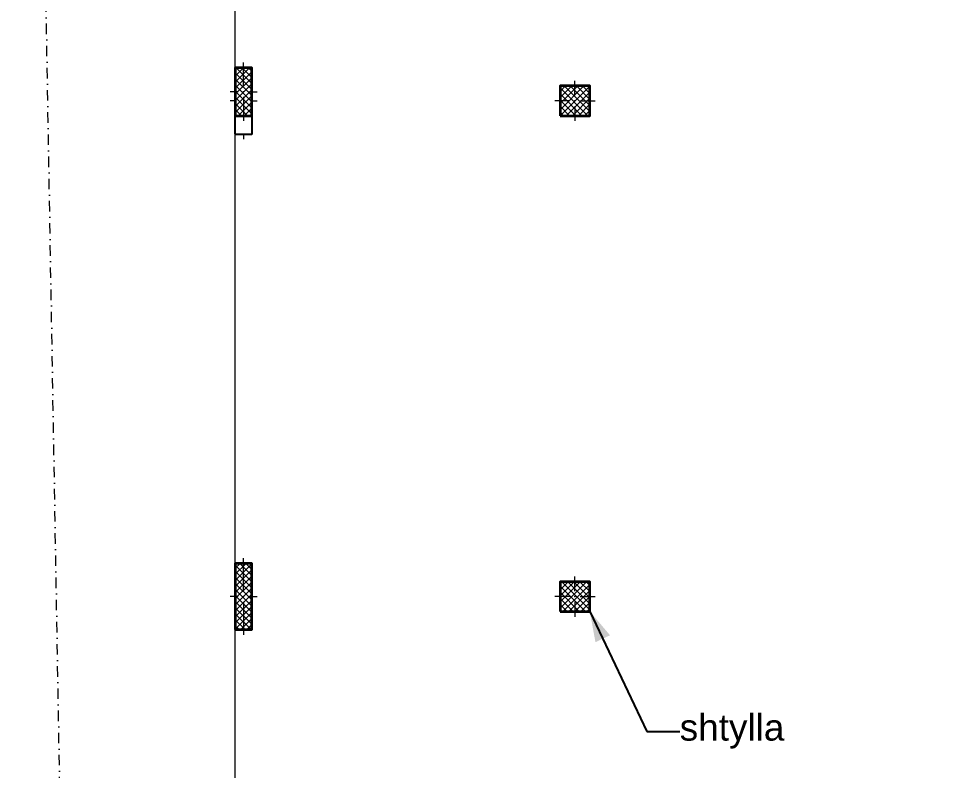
# Model space of a CAD drawing. Header units: millimetres. Extents: x -1861990 to -1833912, y -2748569 to -2679967.
# Drawn here: x -1861990 to -1847980, y -2714093 to -2702718 of the extents above; entities that cross this region are included whole.
import ezdxf

# ---------------------------------------------------------------- set-up
doc = ezdxf.new("R2010")
doc.units = ezdxf.units.MM
doc.header["$MEASUREMENT"] = 0
doc.linetypes.add('Dot & Dashed', pattern=[335.138881, 158.75, -88.194444, 0, -88.194437])
doc.linetypes.add('Wipeout_Contour', pattern=[1000, 0, -1000])
doc.layers.add('0_Pen_No__4', color=7, linetype='Continuous', lineweight=20, true_color=0x029e21)
for name, color, linetype, lineweight in [('A - Parcela_Pen_No__20', 1, 'Continuous', 0), ('A - Shtyllat_Pen_No__101', 252, 'Continuous', 13), ('A - Shtyllat_Pen_No__18', 9, 'Continuous', 15), ('A - Shtyllat_Pen_No__22', 8, 'Continuous', 35), ('Annotation - Label_Pen_No__2', 8, 'Continuous', 15)]:
    doc.layers.add(name, color=color, linetype=linetype, lineweight=lineweight)
doc.layers.add('A - Shtyllat', color=7, linetype='Continuous')
doc.styles.add('GENERATED_STYLE_2', font='')
doc.styles.get('GENERATED_STYLE_2').set_extended_font_data('Arial')
doc.dimstyles.new('GENERATED_STYLE__1', dxfattribs={"dimtxt": 0.18, "dimasz": 456, "dimexe": 0.18, "dimexo": 0.0625, "dimgap": 0, "dimtad": 0, "dimtih": 1, "dimtoh": 1, "dimdec": 4, "dimzin": 0, "dimdsep": 46, "dimcen": 0.09, "dimadec": 0, "dimazin": 0, "dimtfac": 1, "dimtdec": 4, "dimtmove": 0, "dimatfit": 3, "dimldrblk": 'ARROWHEAD_5', "dimfxl": 0, "dimtolj": 1, "dimtzin": 0, "dimarcsym": 0})
pattern_1 = [(45, (-3432101.99, -2046631.03), (-45.961939, 45.961939), []), (135, (-3432101.99, -2046631.03), (45.961939, 45.961939), [])]

# ---------------------------------------------------------------- blocks, each defined once
blk = doc.blocks.new('Column_3', base_point=(-1853571, -2703963))
at = {"layer": 'A - Shtyllat_Pen_No__101', "linetype": 'Continuous', "lineweight": 13}
h = blk.add_hatch(dxfattribs=at)
h.set_pattern_fill('Concrete_Block', color=252, style=0, pattern_type=2)
h.set_pattern_definition(pattern_1)
h.paths.add_polyline_path([(-1853796, -2704188), (-1853346, -2704188), (-1853346, -2703738), (-1853796, -2703738)])
at = {"layer": 'A - Shtyllat_Pen_No__101', "color": 252, "linetype": 'Continuous', "lineweight": 13}
for p, q in [((-1853571, -2703883), (-1853571, -2703658)), ((-1853651, -2703963), (-1853876, -2703963)), ((-1853571, -2704043), (-1853571, -2704268)), ((-1853491, -2703963), (-1853266, -2703963))]:
    blk.add_line(p, q, dxfattribs=at)
blk.add_point((-1853571, -2703963), dxfattribs=at)
at = {"layer": 'A - Shtyllat_Pen_No__22', "color": 8, "linetype": 'Continuous', "lineweight": 35, "flags": 128}
blk.add_lwpolyline([(-1853796, -2704188), (-1853346, -2704188), (-1853346, -2703738), (-1853796, -2703738)], close=True, dxfattribs=at)
blk = doc.blocks.new('Column_15', base_point=(-1858585, -2711463))
at = {"layer": 'A - Shtyllat_Pen_No__101', "linetype": 'Continuous', "lineweight": 13}
h = blk.add_hatch(dxfattribs=at)
h.set_pattern_fill('Concrete_Block', color=252, style=0, pattern_type=2)
h.set_pattern_definition(pattern_1)
h.paths.add_polyline_path([(-1858710, -2711963), (-1858460, -2711963), (-1858460, -2710963), (-1858710, -2710963)])
at = {"layer": 'A - Shtyllat_Pen_No__101', "color": 252, "linetype": 'Continuous', "lineweight": 13}
for p, q in [((-1858585, -2711383), (-1858585, -2710883)), ((-1858665, -2711463), (-1858790, -2711463)), ((-1858505, -2711463), (-1858380, -2711463)), ((-1858585, -2711543), (-1858585, -2712043))]:
    blk.add_line(p, q, dxfattribs=at)
blk.add_point((-1858585, -2711463), dxfattribs=at)
at = {"layer": 'A - Shtyllat_Pen_No__22', "color": 8, "linetype": 'Continuous', "lineweight": 35, "flags": 128}
blk.add_lwpolyline([(-1858710, -2711963), (-1858460, -2711963), (-1858460, -2710963), (-1858710, -2710963)], close=True, dxfattribs=at)
blk = doc.blocks.new('Column_17', base_point=(-1858585, -2703963))
at = {"color": 254, "linetype": 'Wipeout_Contour', "lineweight": 0, "ltscale": 13124481.57429809}
blk.add_wipeout([(-1858710, -2704463), (-1858460, -2704463), (-1858460, -2703463), (-1858710, -2703463)], dxfattribs=at).dxf.layer = 'A - Shtyllat'
at = {"layer": 'A - Shtyllat_Pen_No__18', "color": 9, "linetype": 'Continuous', "lineweight": 15, "flags": 128}
blk.add_lwpolyline([(-1858710, -2704463), (-1858460, -2704463), (-1858460, -2703463), (-1858710, -2703463)], close=True, dxfattribs=at)
blk = doc.blocks.new('Column_29', base_point=(-1853571, -2703963))
at = {"layer": 'A - Shtyllat_Pen_No__101', "linetype": 'Continuous', "lineweight": 13}
h = blk.add_hatch(dxfattribs=at)
h.set_pattern_fill('Concrete_Block', color=252, style=0, pattern_type=2)
h.set_pattern_definition(pattern_1)
h.paths.add_polyline_path([(-1853796, -2704188), (-1853346, -2704188), (-1853346, -2703738), (-1853796, -2703738)])
at = {"layer": 'A - Shtyllat_Pen_No__101', "color": 252, "linetype": 'Continuous', "lineweight": 13}
for p, q in [((-1853571, -2703883), (-1853571, -2703658)), ((-1853651, -2703963), (-1853876, -2703963)), ((-1853571, -2704043), (-1853571, -2704268)), ((-1853491, -2703963), (-1853266, -2703963))]:
    blk.add_line(p, q, dxfattribs=at)
blk.add_point((-1853571, -2703963), dxfattribs=at)
at = {"layer": 'A - Shtyllat_Pen_No__22', "color": 8, "linetype": 'Continuous', "lineweight": 35, "flags": 128}
blk.add_lwpolyline([(-1853796, -2704188), (-1853346, -2704188), (-1853346, -2703738), (-1853796, -2703738)], close=True, dxfattribs=at)
blk = doc.blocks.new('Column_30', base_point=(-1858585, -2703963))
at = {"layer": 'A - Shtyllat_Pen_No__101', "linetype": 'Continuous', "lineweight": 13}
h = blk.add_hatch(dxfattribs=at)
h.set_pattern_fill('Concrete_Block', color=252, style=0, pattern_type=2)
h.set_pattern_definition(pattern_1)
h.paths.add_polyline_path([(-1858710, -2704463), (-1858460, -2704463), (-1858460, -2703463), (-1858710, -2703463)])
at = {"layer": 'A - Shtyllat_Pen_No__101', "color": 252, "linetype": 'Continuous', "lineweight": 13}
for p, q in [((-1858585, -2703883), (-1858585, -2703383)), ((-1858665, -2703963), (-1858790, -2703963)), ((-1858585, -2704043), (-1858585, -2704543)), ((-1858505, -2703963), (-1858380, -2703963))]:
    blk.add_line(p, q, dxfattribs=at)
blk.add_point((-1858585, -2703963), dxfattribs=at)
at = {"layer": 'A - Shtyllat_Pen_No__22', "color": 8, "linetype": 'Continuous', "lineweight": 35, "flags": 128}
blk.add_lwpolyline([(-1858710, -2704463), (-1858460, -2704463), (-1858460, -2703463), (-1858710, -2703463)], close=True, dxfattribs=at)
blk = doc.blocks.new('Column_32', base_point=(-1853571, -2711463))
at = {"layer": 'A - Shtyllat_Pen_No__101', "linetype": 'Continuous', "lineweight": 13}
h = blk.add_hatch(dxfattribs=at)
h.set_pattern_fill('Concrete_Block', color=252, style=0, pattern_type=2)
h.set_pattern_definition(pattern_1)
h.paths.add_polyline_path([(-1853796, -2711688), (-1853346, -2711688), (-1853346, -2711238), (-1853796, -2711238)])
at = {"layer": 'A - Shtyllat_Pen_No__101', "color": 252, "linetype": 'Continuous', "lineweight": 13}
for p, q in [((-1853571, -2711383), (-1853571, -2711158)), ((-1853651, -2711463), (-1853876, -2711463)), ((-1853491, -2711463), (-1853266, -2711463)), ((-1853571, -2711543), (-1853571, -2711768))]:
    blk.add_line(p, q, dxfattribs=at)
blk.add_point((-1853571, -2711463), dxfattribs=at)
at = {"layer": 'A - Shtyllat_Pen_No__22', "color": 8, "linetype": 'Continuous', "lineweight": 35, "flags": 128}
blk.add_lwpolyline([(-1853796, -2711688), (-1853346, -2711688), (-1853346, -2711238), (-1853796, -2711238)], close=True, dxfattribs=at)
blk = doc.blocks.new('Column_42', base_point=(-1853571, -2703963))
at = {"layer": 'A - Shtyllat_Pen_No__101', "linetype": 'Continuous', "lineweight": 13}
h = blk.add_hatch(dxfattribs=at)
h.set_pattern_fill('Concrete_Block', color=252, style=0, pattern_type=2)
h.set_pattern_definition(pattern_1)
h.paths.add_polyline_path([(-1853796, -2704188), (-1853346, -2704188), (-1853346, -2703738), (-1853796, -2703738)])
at = {"layer": 'A - Shtyllat_Pen_No__101', "color": 252, "linetype": 'Continuous', "lineweight": 13}
for p, q in [((-1853571, -2703883), (-1853571, -2703658)), ((-1853651, -2703963), (-1853876, -2703963)), ((-1853571, -2704043), (-1853571, -2704268)), ((-1853491, -2703963), (-1853266, -2703963))]:
    blk.add_line(p, q, dxfattribs=at)
blk.add_point((-1853571, -2703963), dxfattribs=at)
at = {"layer": 'A - Shtyllat_Pen_No__22', "color": 8, "linetype": 'Continuous', "lineweight": 35, "flags": 128}
blk.add_lwpolyline([(-1853796, -2704188), (-1853346, -2704188), (-1853346, -2703738), (-1853796, -2703738)], close=True, dxfattribs=at)
blk = doc.blocks.new('Column_55', base_point=(-1858585, -2711463))
at = {"layer": 'A - Shtyllat_Pen_No__101', "linetype": 'Continuous', "lineweight": 13}
h = blk.add_hatch(dxfattribs=at)
h.set_pattern_fill('Concrete_Block', color=252, style=0, pattern_type=2)
h.set_pattern_definition(pattern_1)
h.paths.add_polyline_path([(-1858710, -2711963), (-1858460, -2711963), (-1858460, -2710963), (-1858710, -2710963)])
at = {"layer": 'A - Shtyllat_Pen_No__101', "color": 252, "linetype": 'Continuous', "lineweight": 13}
for p, q in [((-1858585, -2711383), (-1858585, -2710883)), ((-1858665, -2711463), (-1858790, -2711463)), ((-1858505, -2711463), (-1858380, -2711463)), ((-1858585, -2711543), (-1858585, -2712043))]:
    blk.add_line(p, q, dxfattribs=at)
blk.add_point((-1858585, -2711463), dxfattribs=at)
at = {"layer": 'A - Shtyllat_Pen_No__22', "color": 8, "linetype": 'Continuous', "lineweight": 35, "flags": 128}
blk.add_lwpolyline([(-1858710, -2711963), (-1858460, -2711963), (-1858460, -2710963), (-1858710, -2710963)], close=True, dxfattribs=at)
blk = doc.blocks.new('Column_57', base_point=(-1858585, -2703963))
at = {"color": 254, "linetype": 'Wipeout_Contour', "lineweight": 0, "ltscale": 13124481.57429809}
blk.add_wipeout([(-1858710, -2704463), (-1858460, -2704463), (-1858460, -2703463), (-1858710, -2703463)], dxfattribs=at).dxf.layer = 'A - Shtyllat'
at = {"layer": 'A - Shtyllat_Pen_No__18', "color": 9, "linetype": 'Continuous', "lineweight": 15, "flags": 128}
blk.add_lwpolyline([(-1858710, -2704463), (-1858460, -2704463), (-1858460, -2703463), (-1858710, -2703463)], close=True, dxfattribs=at)
blk = doc.blocks.new('Column_70', base_point=(-1853571, -2703963))
at = {"layer": 'A - Shtyllat_Pen_No__101', "linetype": 'Continuous', "lineweight": 13}
h = blk.add_hatch(dxfattribs=at)
h.set_pattern_fill('Concrete_Block', color=252, style=0, pattern_type=2)
h.set_pattern_definition(pattern_1)
h.paths.add_polyline_path([(-1853796, -2704188), (-1853346, -2704188), (-1853346, -2703738), (-1853796, -2703738)])
at = {"layer": 'A - Shtyllat_Pen_No__101', "color": 252, "linetype": 'Continuous', "lineweight": 13}
for p, q in [((-1853571, -2703883), (-1853571, -2703658)), ((-1853651, -2703963), (-1853876, -2703963)), ((-1853571, -2704043), (-1853571, -2704268)), ((-1853491, -2703963), (-1853266, -2703963))]:
    blk.add_line(p, q, dxfattribs=at)
blk.add_point((-1853571, -2703963), dxfattribs=at)
at = {"layer": 'A - Shtyllat_Pen_No__22', "color": 8, "linetype": 'Continuous', "lineweight": 35, "flags": 128}
blk.add_lwpolyline([(-1853796, -2704188), (-1853346, -2704188), (-1853346, -2703738), (-1853796, -2703738)], close=True, dxfattribs=at)
blk = doc.blocks.new('Column_71', base_point=(-1858585, -2703963))
at = {"layer": 'A - Shtyllat_Pen_No__101', "linetype": 'Continuous', "lineweight": 13}
h = blk.add_hatch(dxfattribs=at)
h.set_pattern_fill('Concrete_Block', color=252, style=0, pattern_type=2)
h.set_pattern_definition(pattern_1)
h.paths.add_polyline_path([(-1858710, -2704463), (-1858460, -2704463), (-1858460, -2703463), (-1858710, -2703463)])
at = {"layer": 'A - Shtyllat_Pen_No__101', "color": 252, "linetype": 'Continuous', "lineweight": 13}
for p, q in [((-1858585, -2703883), (-1858585, -2703383)), ((-1858665, -2703963), (-1858790, -2703963)), ((-1858585, -2704043), (-1858585, -2704543)), ((-1858505, -2703963), (-1858380, -2703963))]:
    blk.add_line(p, q, dxfattribs=at)
blk.add_point((-1858585, -2703963), dxfattribs=at)
at = {"layer": 'A - Shtyllat_Pen_No__22', "color": 8, "linetype": 'Continuous', "lineweight": 35, "flags": 128}
blk.add_lwpolyline([(-1858710, -2704463), (-1858460, -2704463), (-1858460, -2703463), (-1858710, -2703463)], close=True, dxfattribs=at)
blk = doc.blocks.new('Column_73', base_point=(-1853571, -2711463))
at = {"layer": 'A - Shtyllat_Pen_No__101', "linetype": 'Continuous', "lineweight": 13}
h = blk.add_hatch(dxfattribs=at)
h.set_pattern_fill('Concrete_Block', color=252, style=0, pattern_type=2)
h.set_pattern_definition(pattern_1)
h.paths.add_polyline_path([(-1853796, -2711688), (-1853346, -2711688), (-1853346, -2711238), (-1853796, -2711238)])
at = {"layer": 'A - Shtyllat_Pen_No__101', "color": 252, "linetype": 'Continuous', "lineweight": 13}
for p, q in [((-1853571, -2711383), (-1853571, -2711158)), ((-1853651, -2711463), (-1853876, -2711463)), ((-1853491, -2711463), (-1853266, -2711463)), ((-1853571, -2711543), (-1853571, -2711768))]:
    blk.add_line(p, q, dxfattribs=at)
blk.add_point((-1853571, -2711463), dxfattribs=at)
at = {"layer": 'A - Shtyllat_Pen_No__22', "color": 8, "linetype": 'Continuous', "lineweight": 35, "flags": 128}
blk.add_lwpolyline([(-1853796, -2711688), (-1853346, -2711688), (-1853346, -2711238), (-1853796, -2711238)], close=True, dxfattribs=at)
blk = doc.blocks.new('Column_84', base_point=(-1853571, -2703963))
at = {"layer": 'A - Shtyllat_Pen_No__101', "linetype": 'Continuous', "lineweight": 13}
h = blk.add_hatch(dxfattribs=at)
h.set_pattern_fill('Concrete_Block', color=252, style=0, pattern_type=2)
h.set_pattern_definition(pattern_1)
h.paths.add_polyline_path([(-1853796, -2704188), (-1853346, -2704188), (-1853346, -2703738), (-1853796, -2703738)])
at = {"layer": 'A - Shtyllat_Pen_No__101', "color": 252, "linetype": 'Continuous', "lineweight": 13}
for p, q in [((-1853571, -2703883), (-1853571, -2703658)), ((-1853651, -2703963), (-1853876, -2703963)), ((-1853571, -2704043), (-1853571, -2704268)), ((-1853491, -2703963), (-1853266, -2703963))]:
    blk.add_line(p, q, dxfattribs=at)
blk.add_point((-1853571, -2703963), dxfattribs=at)
at = {"layer": 'A - Shtyllat_Pen_No__22', "color": 8, "linetype": 'Continuous', "lineweight": 35, "flags": 128}
blk.add_lwpolyline([(-1853796, -2704188), (-1853346, -2704188), (-1853346, -2703738), (-1853796, -2703738)], close=True, dxfattribs=at)
blk = doc.blocks.new('Column_97', base_point=(-1858585, -2703825))
at = {"layer": 'A - Shtyllat_Pen_No__101', "linetype": 'Continuous', "lineweight": 13}
h = blk.add_hatch(dxfattribs=at)
h.set_pattern_fill('Concrete_Block', color=252, style=0, pattern_type=2)
h.set_pattern_definition(pattern_1)
h.paths.add_polyline_path([(-1858710, -2704188), (-1858460, -2704188), (-1858460, -2703463), (-1858710, -2703463)])
at = {"layer": 'A - Shtyllat_Pen_No__101', "color": 252, "linetype": 'Continuous', "lineweight": 13}
for p, q in [((-1858585, -2703745), (-1858585, -2703383)), ((-1858665, -2703825), (-1858790, -2703825)), ((-1858585, -2703905), (-1858585, -2704268)), ((-1858505, -2703825), (-1858380, -2703825))]:
    blk.add_line(p, q, dxfattribs=at)
blk.add_point((-1858585, -2703825), dxfattribs=at)
at = {"layer": 'A - Shtyllat_Pen_No__22', "color": 8, "linetype": 'Continuous', "lineweight": 35, "flags": 128}
blk.add_lwpolyline([(-1858710, -2704188), (-1858460, -2704188), (-1858460, -2703463), (-1858710, -2703463)], close=True, dxfattribs=at)
blk = doc.blocks.new('Column_101', base_point=(-1858585, -2711463))
at = {"layer": 'A - Shtyllat_Pen_No__101', "linetype": 'Continuous', "lineweight": 13}
h = blk.add_hatch(dxfattribs=at)
h.set_pattern_fill('Concrete_Block', color=252, style=0, pattern_type=2)
h.set_pattern_definition(pattern_1)
h.paths.add_polyline_path([(-1858710, -2711963), (-1858460, -2711963), (-1858460, -2710963), (-1858710, -2710963)])
at = {"layer": 'A - Shtyllat_Pen_No__101', "color": 252, "linetype": 'Continuous', "lineweight": 13}
for p, q in [((-1858585, -2711383), (-1858585, -2710883)), ((-1858665, -2711463), (-1858790, -2711463)), ((-1858505, -2711463), (-1858380, -2711463)), ((-1858585, -2711543), (-1858585, -2712043))]:
    blk.add_line(p, q, dxfattribs=at)
blk.add_point((-1858585, -2711463), dxfattribs=at)
at = {"layer": 'A - Shtyllat_Pen_No__22', "color": 8, "linetype": 'Continuous', "lineweight": 35, "flags": 128}
blk.add_lwpolyline([(-1858710, -2711963), (-1858460, -2711963), (-1858460, -2710963), (-1858710, -2710963)], close=True, dxfattribs=at)
blk = doc.blocks.new('Column_103', base_point=(-1858585, -2703963))
at = {"color": 254, "linetype": 'Wipeout_Contour', "lineweight": 0, "ltscale": 13124481.57429809}
blk.add_wipeout([(-1858710, -2704463), (-1858460, -2704463), (-1858460, -2703463), (-1858710, -2703463)], dxfattribs=at).dxf.layer = 'A - Shtyllat'
at = {"layer": 'A - Shtyllat_Pen_No__18', "color": 9, "linetype": 'Continuous', "lineweight": 15, "flags": 128}
blk.add_lwpolyline([(-1858710, -2704463), (-1858460, -2704463), (-1858460, -2703463), (-1858710, -2703463)], close=True, dxfattribs=at)
blk = doc.blocks.new('Column_114', base_point=(-1853571, -2703963))
at = {"layer": 'A - Shtyllat_Pen_No__101', "linetype": 'Continuous', "lineweight": 13}
h = blk.add_hatch(dxfattribs=at)
h.set_pattern_fill('Concrete_Block', color=252, style=0, pattern_type=2)
h.set_pattern_definition(pattern_1)
h.paths.add_polyline_path([(-1853796, -2704188), (-1853346, -2704188), (-1853346, -2703738), (-1853796, -2703738)])
at = {"layer": 'A - Shtyllat_Pen_No__101', "color": 252, "linetype": 'Continuous', "lineweight": 13}
for p, q in [((-1853571, -2703883), (-1853571, -2703658)), ((-1853651, -2703963), (-1853876, -2703963)), ((-1853571, -2704043), (-1853571, -2704268)), ((-1853491, -2703963), (-1853266, -2703963))]:
    blk.add_line(p, q, dxfattribs=at)
blk.add_point((-1853571, -2703963), dxfattribs=at)
at = {"layer": 'A - Shtyllat_Pen_No__22', "color": 8, "linetype": 'Continuous', "lineweight": 35, "flags": 128}
blk.add_lwpolyline([(-1853796, -2704188), (-1853346, -2704188), (-1853346, -2703738), (-1853796, -2703738)], close=True, dxfattribs=at)
blk = doc.blocks.new('Column_126', base_point=(-1858585, -2703825))
at = {"layer": 'A - Shtyllat_Pen_No__101', "linetype": 'Continuous', "lineweight": 13}
h = blk.add_hatch(dxfattribs=at)
h.set_pattern_fill('Concrete_Block', color=252, style=0, pattern_type=2)
h.set_pattern_definition(pattern_1)
h.paths.add_polyline_path([(-1858710, -2704188), (-1858460, -2704188), (-1858460, -2703463), (-1858710, -2703463)])
at = {"layer": 'A - Shtyllat_Pen_No__101', "color": 252, "linetype": 'Continuous', "lineweight": 13}
for p, q in [((-1858585, -2703745), (-1858585, -2703383)), ((-1858665, -2703825), (-1858790, -2703825)), ((-1858585, -2703905), (-1858585, -2704268)), ((-1858505, -2703825), (-1858380, -2703825))]:
    blk.add_line(p, q, dxfattribs=at)
blk.add_point((-1858585, -2703825), dxfattribs=at)
at = {"layer": 'A - Shtyllat_Pen_No__22', "color": 8, "linetype": 'Continuous', "lineweight": 35, "flags": 128}
blk.add_lwpolyline([(-1858710, -2704188), (-1858460, -2704188), (-1858460, -2703463), (-1858710, -2703463)], close=True, dxfattribs=at)
blk = doc.blocks.new('ARROWHEAD_5')
at = {"linetype": 'Continuous', "lineweight": 0}
blk.add_hatch(color=0, dxfattribs=at).paths.add_polyline_path([(-1, 0.2679), (0, 0), (-1, -0.2679)])
at = {"color": 0, "linetype": 'Continuous', "lineweight": 0}
blk.add_line((0, 0), (-1, 0), dxfattribs=at)

msp = doc.modelspace()

# ---------------------------------------------------------------- linework, layer by layer
at = {"layer": 'A - Parcela_Pen_No__20', "color": 1, "linetype": 'Dot & Dashed', "lineweight": 0}
msp.add_lwpolyline([(-1838046, -2745752), (-1859505, -2748569), (-1860079, -2739444), (-1861255, -2720719), (-1861707, -2694855), (-1861990, -2681089), (-1838046, -2682881)], close=True, dxfattribs=at)

# ---------------------------------------------------------------- block references
at = {"layer": 'A - Shtyllat', "color": 8, "lineweight": 35}
for name, p in [('Column_3', (-1853571, -2703963)), ('Column_29', (-1853571, -2703963)), ('Column_42', (-1853571, -2703963)), ('Column_70', (-1853571, -2703963)), ('Column_84', (-1853571, -2703963)), ('Column_114', (-1853571, -2703963)), ('Column_15', (-1858585, -2711463)), ('Column_55', (-1858585, -2711463)), ('Column_101', (-1858585, -2711463)), ('Column_32', (-1853571, -2711463)), ('Column_73', (-1853571, -2711463))]:
    msp.add_blockref(name, p, dxfattribs=at)

# ---------------------------------------------------------------- texts
at = {"layer": 'Annotation - Label_Pen_No__2', "color": 8, "linetype": 'Continuous', "lineweight": 15, "insert": (-1851986, -2713502), "char_height": 400, "attachment_point": 4, "style": 'GENERATED_STYLE_2'}
msp.add_mtext('\\A1;{\\pql;\\fArial|b0|i0|c0|p34;shtylla}', dxfattribs=at)

# ---------------------------------------------------------------- leaders
at = {"layer": 'Annotation - Label_Pen_No__2', "color": 8, "linetype": 'Continuous', "lineweight": 15, "annotation_type": 0, "has_hookline": 1, "hookline_direction": 0, "text_width": 1542}
msp.add_leader([(-1853346, -2711688), (-1852486, -2713502), (-1851986, -2713502)], dimstyle='GENERATED_STYLE__1', dxfattribs=at)

# ---------------------------------------------------------------- next in the draw order: block references
at = {"layer": 'A - Shtyllat', "color": 8, "lineweight": 35}
msp.add_blockref('Column_17', (-1858585, -2703963), dxfattribs=at)

# ---------------------------------------------------------------- next in the draw order: block references
msp.add_blockref('Column_30', (-1858585, -2703963), dxfattribs=at)

# ---------------------------------------------------------------- next in the draw order: block references
msp.add_blockref('Column_57', (-1858585, -2703963), dxfattribs=at)

# ---------------------------------------------------------------- next in the draw order: block references
for name, p in [('Column_71', (-1858585, -2703963)), ('Column_97', (-1858585, -2703825))]:
    msp.add_blockref(name, p, dxfattribs=at)

# ---------------------------------------------------------------- next in the draw order: block references
msp.add_blockref('Column_103', (-1858585, -2703963), dxfattribs=at)

# ---------------------------------------------------------------- next in the draw order: linework, layer by layer
at = {"layer": '0_Pen_No__4', "color": 104, "linetype": 'Continuous', "lineweight": 20, "true_color": 0x029e21}
msp.add_line((-1858710, -2717916), (-1858710, -2688838), dxfattribs=at)

# ---------------------------------------------------------------- next in the draw order: block references
at = {"layer": 'A - Shtyllat', "color": 8, "lineweight": 35}
msp.add_blockref('Column_126', (-1858585, -2703825), dxfattribs=at)

doc.saveas('drawing.dxf')
